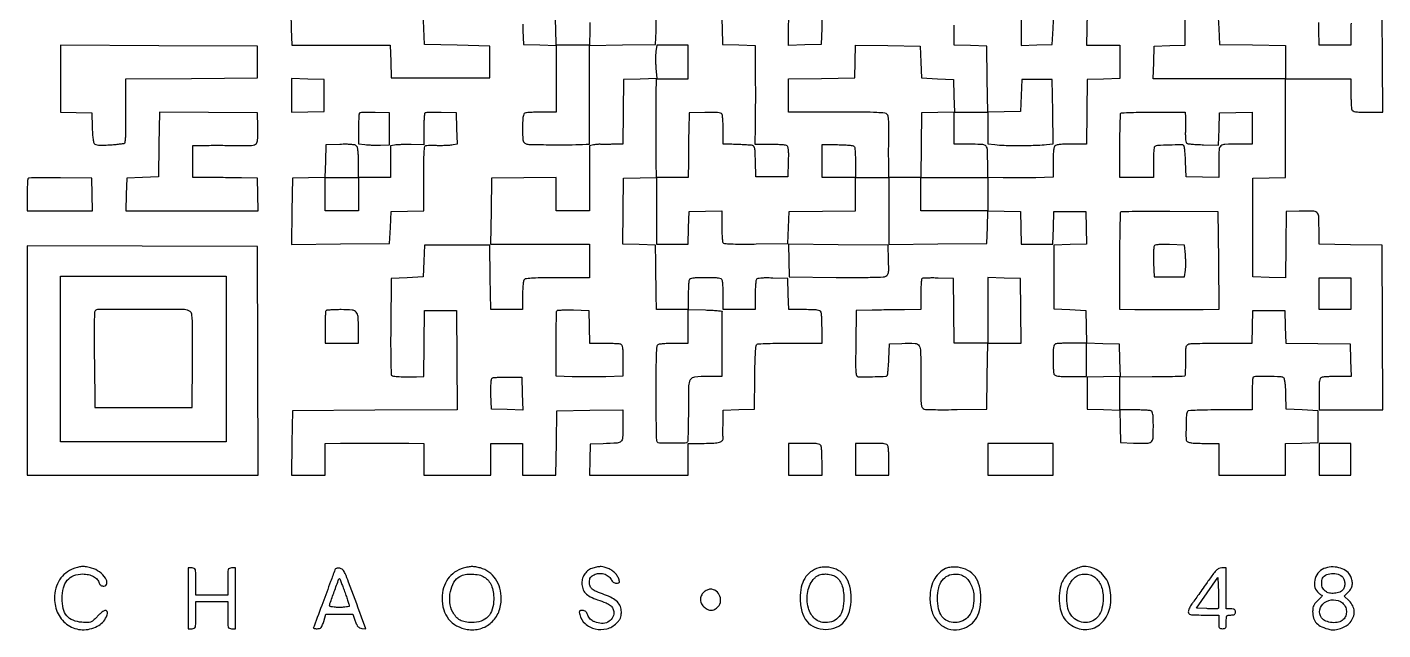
# Model space of a CAD drawing. Extents: x 179 to 1071, y 112 to 1107.
# Drawn here: x 179 to 1071, y 112 to 509 of the extents above; entities that cross this region are included whole.
import ezdxf

# ---------------------------------------------------------------- set-up
doc = ezdxf.new("R2010")
doc.units = 0

msp = doc.modelspace()

# ---------------------------------------------------------------- linework, layer by layer
for points in [[(352.5, 518.5), (352.783832, 507.75), (353.067663, 497), (385.5, 497), (417.932337, 497), (418.216168, 486.25), (418.5, 475.5), (451, 475.5), (483.5, 475.5), (483.5, 486), (483.5, 496.5), (462, 497), (440.5, 497.5), (440, 508), (439.5, 518.5)], [(833, 518.465017), (833, 496.930034), (843.25, 497.215017), (853.5, 497.5), (854, 508), (854.5, 518.5)], [(962.5, 518.5), (963, 508), (963.5, 497.5), (985.25, 497.230498), (1007, 496.960995), (1007, 485.980498), (1007, 475), (963.466168, 475), (919.932337, 475), (920.216168, 485.75), (920.5, 496.5), (930.75, 496.784983), (941, 497.069966), (941, 508.048836), (941, 519.027706)]]:
    msp.add_lwpolyline(points)
for points in [[(635.933016, 518.933016), (636.216508, 508.216508), (636.5, 497.5), (647.25, 497.216168), (658, 496.932337), (658.109067, 475.716168, -0.001063), (658.13604, 466.768453, -0.000935), (658.126879, 457.427562, -0.000939), (658.087032, 448.998672, -0.002828), (658.016543, 443.25), (657.814951, 432), (667.657476, 431.984687, -0.007683), (671.521546, 431.919292, -0.010595), (674.987176, 431.733781, -0.007485), (677.858404, 431.475724, -0.115704), (678.788231, 431.152042, -0.19692), (679.395734, 430.294865, -0.033714), (679.721018, 428.282937, -0.023663), (679.861823, 425.195195, -0.006827), (679.788231, 420.417355), (679.5, 410.5), (669, 410.5), (658.5, 410.5), (658.215017, 420.75, 0.003738), (657.98795, 427.184861, 0.048232), (657.65493, 429.562857, 0.164089), (656.959331, 430.670373, 0.153497), (655.715017, 431.167506, 0.002179), (652.261426, 431.413541, 0.003879), (649.415897, 431.581632, 0.003715), (646.486732, 431.710057, 0.001815), (642.75, 431.832494), (637, 432), (636.984687, 441.25, 0.008159), (636.919317, 444.886885, 0.011123), (636.734034, 448.160822, 0.008145), (636.475757, 450.869394, 0.113997), (636.152902, 451.78684, 0.199716), (635.281101, 452.39767, 0.032047), (633.18343, 452.720814, 0.022682), (629.955578, 452.861053, 0.006397), (624.918214, 452.78684), (614.5, 452.5), (614.322108, 441.5, 0.000681), (614.248714, 436.544418, 0.000421), (614.17529, 430.720312, 0.000422), (614.112467, 424.967405, 0.00076), (614.072108, 420.25), (614, 410), (603.5, 410), (593, 410), (592.933333, 420, -0.000621), (592.907731, 424.720472, -0.000304), (592.88625, 430.734375, -0.000302), (592.871506, 436.984657, -0.000439), (592.866667, 442.5, -0.000439), (592.871506, 448.015343, -0.000302), (592.88625, 454.265625, -0.000304), (592.907731, 460.279528, -0.000621), (592.933333, 465), (593, 475), (603.5, 475), (614, 475), (614, 486), (614, 497), (603.631669, 497), (593.263338, 497), (592.704073, 492.830366, 0.024166), (592.527753, 490.761242, 0.009409), (592.476434, 487.889503, 0.009289), (592.537301, 484.772778, 0.011385), (592.714484, 481.865639), (593.28416, 475.070546), (582.39208, 474.785273), (571.5, 474.5), (571.230112, 453.25), (570.960225, 432), (564.230112, 431.842466, -0.00231), (561.543265, 431.791994, -0.002845), (559.036345, 431.770752, -0.002354), (556.930236, 431.774803, -0.020722), (556, 431.819553, 0.035164), (555.237792, 431.834197, 0.011966), (554.132812, 431.751146, 0.011831), (552.912874, 431.600813, 0.013353), (551.75, 431.397632), (549, 430.841089), (549, 409.420545), (549, 388), (538, 388), (527, 388), (527, 398.998715), (527, 409.997429), (505.75, 409.748715), (484.5, 409.5), (484.230498, 387.75), (483.960995, 366), (516.480498, 366), (549, 366), (549, 355), (549, 344), (528.2, 344, 0.003169), (518.406919, 343.937931, 0.010454), (511.954487, 343.721154, 0.00933), (507.461896, 343.391927, 0.175156), (506.2, 342.8, 0.149044), (505.677271, 341.818776, 0.019949), (505.314516, 339.477016, 0.019071), (505.075482, 336.323492, 0.009379), (505, 332.3), (505, 323), (494.519888, 323), (484.039775, 323), (483.769888, 344.25), (483.5, 365.5), (462, 365.5), (440.5, 365.5), (440, 355), (439.5, 344.5), (429, 344), (418.5, 343.5), (418.235493, 312.064507, 0.002526), (418.194776, 299.952896, 0.004047), (418.295926, 289.615949, 0.000921), (418.474138, 280.580311, 0.193315), (418.812657, 279.787343, 0.172608), (419.995094, 279.225537, 0.011515), (423.795489, 278.92593, 0.013917), (428.807691, 278.786496, 0.006713), (435.230498, 278.872858), (439.960995, 279), (440.230498, 300.75), (440.5, 322.5), (451, 322.5), (461.5, 322.5), (461.763653, 289.758619), (462.027307, 257.017238), (407.763653, 256.758619), (353.5, 256.5), (353.230112, 235.25), (352.960225, 214), (363.980112, 214), (375, 214), (375, 224.5), (375, 235), (385.25, 235.073195, -0.001262), (393.478492, 235.111179, -0.000694), (403.547074, 235.118253, -0.00058), (415.66091, 235.095897, -0.000334), (430.25, 235.042318), (440, 235), (440, 224.5), (440, 214), (462, 214), (484, 214), (484, 224.5), (484, 235), (494.5, 235), (505, 235), (505, 224.5), (505, 214), (515.980112, 214), (526.960225, 214), (527.230112, 235.25), (527.5, 256.5), (549.25, 256.769502), (571, 257.039005), (571, 246.538554, -0.01153), (570.815341, 238.531838, -0.199626), (569.72441, 236.215701, -0.170447), (567.244429, 235.170443, -0.007935), (558, 234.75078), (549.5, 234.5), (549.215017, 224.25), (548.930034, 214), (581.465017, 214), (614, 214), (614, 224.5), (614, 235), (624.377555, 235, 0.012231), (630.934343, 235.160412, 0.058555), (634.618037, 235.777198, 0.141381), (636.432653, 236.924437, 0.229853), (636.916666, 238.64474, -0.042202), (636.859027, 239.26111, -0.001305), (636.843037, 241.808804, -0.002551), (636.847352, 244.813778, -0.001762), (636.881579, 248.215017), (637, 256.930034), (647.25, 257.215017), (657.5, 257.5), (657.770909, 278.453905, -0.003025), (657.960859, 288.461676, -0.01097), (658.259718, 294.820243, -0.009456), (658.64341, 299.178296, -0.228384), (659.270909, 300.188593, -0.131074), (660.269808, 300.503371, -0.002102), (666.234267, 300.744518, -0.005358), (673.208644, 300.922324, -0.003509), (681.25, 300.984687), (702, 301), (702, 310.418213, 0.005951), (701.955695, 314.140776, 0.007831), (701.821697, 317.534475, 0.005915), (701.632106, 320.361889, 0.07203), (701.393011, 321.418213, 0.204941), (700.602756, 322.232062, 0.063222), (698.919218, 322.697172, 0.030449), (695.974376, 322.940347, 0.005378), (690.427994, 323), (680.069966, 323), (679.784983, 333.25), (679.5, 343.5), (669.582645, 343.788231, 0.006827), (664.804805, 343.861823, 0.023663), (661.717063, 343.721018, 0.033714), (659.705135, 343.395734, 0.19692), (658.847958, 342.788231, 0.113964), (658.524772, 341.869999, 0.008157), (658.266219, 339.16123, 0.011132), (658.080746, 335.886984, 0.008167), (658.015313, 332.25), (658, 323), (647.5, 323), (637, 323), (637, 331.918213, 0.006277), (636.955669, 335.449196, 0.008159), (636.821697, 338.68135, 0.006338), (636.631778, 341.373807, 0.070946), (636.393011, 342.418213, 0.204366), (635.605154, 343.231384, 0.063541), (633.93074, 343.696802, 0.030628), (631.003676, 343.940206, 0.005432), (625.5, 344, 0.005432), (619.996324, 343.940206, 0.030628), (617.06926, 343.696802, 0.063541), (615.394846, 343.231384, 0.204366), (614.606989, 342.418213, 0.070946), (614.368222, 341.373807, 0.006338), (614.178303, 338.68135, 0.008159), (614.044331, 335.449196, 0.006277), (614, 331.918213), (614, 323), (603.5, 323), (593, 323), (592.881648, 332.75, -0.000062), (592.826894, 337.307015, -0.000032), (592.75939, 343.014063, -0.000032), (592.690668, 348.886916, -0.000048), (592.631648, 354), (592.5, 365.5), (581.730592, 365.784029), (570.961185, 366.068057), (571.230592, 387.784029), (571.5, 409.5), (582.25, 409.783832), (593, 410.067663), (593, 388.033832), (593, 366), (603.466168, 366), (613.932337, 366), (614.216168, 376.75), (614.5, 387.5), (625.25, 387.783832), (636, 388.067663), (636.015313, 378.283832, 0.007628), (636.07992, 374.443496, 0.010534), (636.26306, 371.000694, 0.007408), (636.517713, 368.147848, 0.115938), (636.837204, 367.22917, 0.230932), (637.904588, 366.572759, 0.012869), (641.908791, 366.285113, 0.012029), (648.071549, 366.150006, 0.002701), (658.571891, 366.22917), (679.5, 366.5), (680, 377), (680.5, 387.5), (702.25, 387.769502), (724, 388.039005), (724, 399.019502), (724, 410), (735, 410), (746, 410), (746, 387.986147), (746, 365.972294), (778.25, 366.236147), (810.5, 366.5), (810.784171, 377.283485), (811.068343, 388.06697), (821.784171, 387.783485), (832.5, 387.5), (832.783832, 376.75), (833.067663, 366), (843.5, 366), (853.932337, 366), (854.216168, 376.75), (854.5, 387.5), (865, 387.5), (875.5, 387.5), (875.783485, 376.784171), (876.06697, 366.068343), (865.283485, 365.784171), (854.5, 365.5), (854.5, 344.5), (854.5, 323.5), (865, 323), (875.5, 322.5), (875.783832, 311.75), (876.067663, 301), (866.615619, 301, 0.00593), (862.880092, 300.955696, 0.007809), (859.475463, 300.821697, 0.005887), (856.638889, 300.632128, 0.0721), (855.581787, 300.393011, 0.191652), (854.783827, 299.656877, 0.070258), (854.312102, 298.167248, 0.03479), (854.063195, 295.605148, 0.006824), (854, 290.974799, 0.006352), (854.044336, 287.484808, 0.008233), (854.178303, 284.287222, 0.006434), (854.368294, 281.623534, 0.070701), (854.606989, 280.581787, 0.205218), (855.398405, 279.76761, 0.063068), (857.086379, 279.30265, 0.030363), (860.039857, 279.059586, 0.005351), (865.606989, 279), (876, 279), (876, 290.033832), (876, 301.067663), (886.75, 300.783832), (897.5, 300.5), (897.783485, 289.784171), (898.06697, 279.068343), (887.283485, 278.784171), (876.5, 278.5), (876.5, 268), (876.5, 257.5), (887.216508, 257.216508), (897.933016, 256.933016), (898.216508, 246.216508), (898.5, 235.5), (907, 235.204946, 0.009652), (915.921142, 235.067594, 0.172963), (918.575505, 236.025831, 0.208519), (919.775922, 238.385105, 0.014882), (920, 245.912063, 0.005765), (919.939362, 251.171455, 0.031694), (919.694582, 253.996718, 0.065386), (919.227398, 255.619099, 0.201), (918.418213, 256.393011, 0.07203), (917.361889, 256.632106, 0.005915), (914.534475, 256.821697, 0.007831), (911.140776, 256.955695, 0.005951), (907.418213, 257), (898, 257), (898, 267.900467), (898, 278.800934), (919.187476, 278.921276, 0.002226), (927.346504, 279.003942, 0.00358), (934.300017, 279.155155, 0.000732), (940.401454, 279.340485, 0.190653), (940.881801, 279.548468, 0.183849), (941.085025, 280.0014, 0.003029), (941.231616, 282.814342, 0.007406), (941.334896, 286.123849, 0.004797), (941.360912, 289.954591, -0.004309), (941.395957, 295.979834, -0.044941), (941.653182, 298.438124, -0.131867), (942.27281, 299.700486, -0.148567), (943.416586, 300.413277, -0.057003), (944.91186, 300.636876, -0.002068), (950.679622, 300.812374, -0.003767), (957.510981, 300.940468, -0.002631), (965.216168, 300.986345), (984.932337, 301), (985.216168, 311.75), (985.5, 322.5), (996, 322.5), (1006.5, 322.5), (1006.783631, 311.76979), (1007.067262, 301.03958), (1028.283631, 300.76979), (1049.5, 300.5), (1049.783832, 289.75), (1050.067663, 279), (1041.115619, 279, 0.006254), (1037.571673, 278.955671, 0.008136), (1034.328588, 278.821697, 0.006308), (1031.627025, 278.631801, 0.071023), (1030.581787, 278.393011, 0.205218), (1029.76761, 277.601595, 0.063068), (1029.30265, 275.913621, 0.030363), (1029.059586, 272.960143, 0.005351), (1029, 267.393011), (1029, 257), (1050.008612, 257), (1071.017225, 257), (1070.758612, 311.25), (1070.5, 365.5), (1049.75, 365.770288), (1029, 366.040577), (1029, 376.501236, 0.013242), (1028.787965, 384.506233, 0.203374), (1027.602098, 386.934829, 0.179468), (1024.963721, 387.928301, 0.009917), (1016, 387.795054), (1007.5, 387.5), (1007.230404, 365.716367), (1006.960808, 343.932734), (996.230404, 344.216367), (985.5, 344.5), (985.5, 377), (985.5, 409.5), (996.25, 409.783832), (1007, 410.067663), (1007, 442.533832), (1007, 475), (1028.5, 475), (1050, 475), (1050, 465.581787, 0.005951), (1050.044305, 461.859224, 0.007831), (1050.178303, 458.465525, 0.005915), (1050.367894, 455.638111, 0.07203), (1050.606989, 454.581787, 0.201272), (1051.382022, 453.772279, 0.065239), (1053.008523, 453.305235, 0.031606), (1055.841873, 453.060568, 0.005737), (1061.120653, 453), (1071.027329, 453), (1070.763664, 485.75), (1070.5, 518.5)], [(549.302819, 511.984411, -0.004692), (549.216168, 507.25), (548.932337, 497), (538, 497), (527.067663, 497), (526.783832, 507.75), (526.5, 518.5)], [(876.5, 518.5), (876.216168, 507.75), (875.932337, 497), (886.966168, 497), (898, 497), (898, 486.033832), (898, 475.067663), (887.25, 474.783832), (876.5, 474.5), (876.230112, 453.25), (875.960225, 432), (866.180112, 432, 0.008721), (861.918248, 431.925659, 0.018496), (858.626174, 431.688651, 0.019373), (856.199565, 431.327864, 0.150894), (855.2, 430.8, 0.150735), (854.672575, 429.80202, 0.019425), (854.311617, 427.382947, 0.018546), (854.074438, 424.103132, 0.008776), (854, 419.862384), (854, 410.124768), (842.75, 409.812384, -0.004056), (837.698016, 409.713112, -0.002552), (831.79375, 409.675138, -0.002561), (825.984411, 409.697181, -0.004692), (821.25, 409.783832), (811, 410.067663), (811, 420.51478, 0.009446), (810.85161, 428.368522, 0.17295), (809.938492, 430.652715, 0.201299), (807.833607, 431.671311, 0.013484), (801, 431.852067, -0.001204), (798.656079, 431.856489, -0.000998), (796.160938, 431.872189, -0.001008), (793.874136, 431.895754, -0.002719), (792.25, 431.924599), (789, 432), (789, 442.5), (789, 453), (800, 453), (811, 453), (811, 442.593838), (811, 432.187676), (815.75, 431.600261, 0.026382), (821.766726, 431.176644, 0.005032), (832.737497, 431.094631, 0.005054), (843.709709, 431.233939, 0.026025), (849.769549, 431.688311), (854.039097, 432.232951), (853.769549, 453.366475), (853.5, 474.5), (843.5, 474.5), (833.5, 474.5), (833, 464), (832.5, 453.5), (821.769596, 453.216367), (811.039192, 452.932734), (810.769596, 474.716367), (810.5, 496.5), (799.75, 496.783832), (789, 497.067663), (789, 506.452044, 0.006169), (788.95418, 510.16549, 0.008052)], [(505.156589, 511.019073, 0.008898), (505.211141, 506.850715), (505.5, 497.5), (516.25, 497.216168), (527, 496.932337), (527, 474.966168), (527, 453), (517.581787, 453, 0.005951), (513.859224, 452.955695, 0.007831), (510.465525, 452.821697, 0.005915), (507.638111, 452.632106, 0.07203), (506.581787, 452.393011, 0.197107), (505.777238, 451.634987, 0.067463), (505.308102, 450.06985, 0.032957), (505.061662, 447.357436, 0.006179), (505, 442.36826, 0.004644), (505.053958, 436.55937, 0.049611), (505.330817, 434.218381, 0.136947), (505.996558, 432.967414, 0.118073), (507.25, 432.156054, 0.081883), (509.766064, 431.708543, 0.001353), (524.041652, 431.567013, 0.003858), (537.647886, 431.573928, 0.012222), (546.75, 431.871365), (549, 432), (549, 464.480498), (549, 496.960995), (570.75, 497.230498), (592.5, 497.5), (592.788833, 506.243181, 0.016437), (592.790065, 514.283794, 0.175522)], [(1050.070144, 511.656693, 0.007338), (1050, 506.877555), (1050, 497), (1039.5, 497), (1029, 497), (1028.927892, 507.25, 0.00076), (1028.887533, 511.967405, 0.000422)]]:
    msp.add_lwpolyline(points, format="xyb")
for points in [[(701.783832, 508.25), (701.5, 497.5), (690.75, 497.216168), (680, 496.932337), (680, 507.299502, -0.006002), (680.048275, 511.320751, -0.009085), (680.195833, 514.817145, -0.004491), (680.399783, 517.754242, -0.178637), (680.666667, 518.333333, -0.178637), (681.245758, 518.600217, -0.004491), (684.182855, 518.804167, -0.009085), (687.679249, 518.951725, -0.006002), (691.700498, 519), (702.067663, 519)], [(201, 475.042277), (201, 453.069966), (211.25, 452.784983), (221.5, 452.5), (221.790118, 443.054124, 0.010537), (221.982701, 439.33807, 0.014199), (222.323088, 435.987669, 0.011218), (222.744058, 433.240965, 0.130282), (223.197084, 432.262528, 0.156228), (224.185641, 431.631511, 0.045078), (225.994841, 431.324531, 0.027739), (228.796498, 431.261433, 0.007302), (233.278873, 431.47473, 0.005351), (236.781245, 431.730351, 0.007631), (239.884175, 432.037988, 0.004584), (242.477203, 432.35921, 0.105679), (243.175944, 432.60874, 0.23162), (243.543342, 433.19214, 0.007686), (243.800713, 435.999393, 0.013192), (243.970166, 439.407936, 0.008634), (243.993868, 443.342414, -0.001386), (243.954354, 448.00631, -0.000779), (243.930883, 453.670901, -0.000777), (243.924981, 459.390741, -0.00127), (243.93983, 464.239377), (244, 474.978755), (287.25, 475.239377), (330.5, 475.5), (330.5, 486), (330.5, 496.5), (265.75, 496.757294), (201, 497.014589)], [(767, 486), (767.5, 475.5), (778, 475), (788.5, 474.5), (788.783485, 463.784171), (789.06697, 453.068343), (778.283485, 452.784171), (767.5, 452.5), (767.230112, 431.25), (766.960225, 410), (788.980112, 410), (811, 410), (811, 399), (811, 388), (789, 388), (767, 388), (767, 399), (767, 410), (756.5, 410), (746, 410), (745.881396, 420.25, -0.002563), (745.851532, 424.883551, -0.001558), (745.861373, 430.361639, -0.001561), (745.905026, 435.794984, -0.002758), (745.979786, 440.278984, 0.008407), (746.003429, 444.678894, 0.019391), (745.837437, 447.981635, 0.022674), (745.514022, 450.374674, 0.128971), (744.975945, 451.528984, 0.198348), (743.406133, 452.359176, 0.012608), (738.105022, 452.728889, 0.00964), (729.356921, 452.948821, 0.001464), (711.877555, 453), (680, 453), (680, 463.980498), (680, 474.960995), (701.75, 475.230498), (723.5, 475.5), (723.784032, 486.269789), (724.068065, 497.039577), (745.284032, 496.769789), (766.5, 496.5)], [(265.769928, 431.763827), (265.5, 410.5), (255, 410), (244.5, 409.5), (244.216168, 398.75), (243.932337, 388), (287.5, 388), (331.067663, 388), (330.783832, 398.75), (330.5, 409.5), (320, 409.703106, 0.001202), (315.202902, 409.784366, 0.000693), (309.426563, 409.860325, 0.000692), (303.626468, 409.920534, 0.001159), (298.75, 409.953106), (288, 410), (288, 420.5), (288, 431), (297.75, 431.136688, -0.003057), (302.242778, 431.172203, -0.001688), (307.733241, 431.163502, -0.001683), (313.299076, 431.117164, -0.002704), (318.044012, 431.036024, 0.005921), (323.505002, 430.977776, 0.026386), (326.704713, 431.150519, 0.046163), (328.708593, 431.554545, 0.147776), (329.83287, 432.298621, 0.125695), (330.384361, 433.462066, 0.026178), (330.702765, 435.717885, 0.021055), (330.8471, 438.8689, 0.008638), (330.788859, 443.149285), (330.5, 452.5), (298.269928, 452.763827), (266.039856, 453.027654)], [(440.699448, 452.366114, 0.176922), (440.419925, 451.764865, 0.005083), (440.205463, 448.90276, 0.009701), (440.050676, 445.482536, 0.006456), (440, 441.558174), (440, 431.44968), (431.75, 431.621973, 0.005832), (428.389829, 431.652944, 0.006302), (425.115625, 431.603657, 0.005974), (422.310285, 431.492495, 0.030021), (420.75, 431.317678), (418, 430.841089), (418, 420.420545), (418, 410), (407.5, 410), (397, 410), (397, 419.877555, 0.007345), (396.929838, 424.653266, 0.024181), (396.685192, 427.794146, 0.035127), (396.271246, 429.875583, 0.154085), (395.600715, 430.916414, 0.132968), (394.513859, 431.412685, 0.020746), (392.150171, 431.703614, 0.018924), (388.957683, 431.84141, 0.009044), (384.850715, 431.788859), (375.5, 431.5), (375.216508, 420.783492), (374.933016, 410.066984), (364.216508, 409.783492), (353.5, 409.5), (353.230459, 387.736121), (352.960918, 365.972242), (385.230459, 366.236121), (417.5, 366.5), (418, 377), (418.5, 387.5), (429.25, 387.783832), (440, 388.067663), (440, 409.533832, -0.002562), (440.054987, 420.266078, -0.011902), (440.265912, 426.458246, -0.011485), (440.59036, 430.463873, -0.357752), (441.25, 431.116269, -0.020539), (442.061721, 431.158253, -0.001676), (444.189062, 431.173682, -0.002249), (446.72785, 431.172163, -0.001729), (449.5, 431.148448, 0.00749), (452.384138, 431.157006, 0.00753), (455.261557, 431.252017, 0.00739), (457.76646, 431.409649, 0.029774), (459.284023, 431.619107), (462.068047, 432.173856), (461.784023, 442.336928), (461.5, 452.5), (451.449448, 452.782781, 0.006672), (447.547259, 452.840477, 0.010046), (444.145783, 452.777033, 0.005301), (441.300668, 452.636532, 0.183378)], [(397.700461, 452.367127, 0.175911), (397.420808, 451.768672, 0.00544), (397.20576, 449.017239, 0.010058), (397.050765, 445.722285, 0.006723), (397, 441.946877), (397, 432.227088), (401.25, 431.661377, 0.016758), (403.301223, 431.458017, 0.007463), (406.014062, 431.321231, 0.007378), (408.891941, 431.261658, 0.009906), (411.5, 431.297834), (417.5, 431.5), (417.5, 442), (417.5, 452.5), (407.950461, 452.783794, 0.007041), (404.240283, 452.841782, 0.010544), (401.000338, 452.778463, 0.005798), (398.297812, 452.637197, 0.182377)], [(941.107595, 449.75, -0.007288), (941.138902, 448.05958, -0.002216), (941.137649, 445.498067, -0.002219), (941.110784, 442.627662, -0.002419), (941.058817, 439.839163, 0.014101), (941.071554, 437.145083, 0.023133), (941.251951, 434.871704, 0.021873), (941.550777, 433.122299, 0.20383), (941.983009, 432.510501, 0.111822), (942.787758, 432.234085, 0.005244), (945.664759, 431.95225, 0.008433), (949.114243, 431.709368, 0.005942), (952.999238, 431.547871), (962.934904, 431.253066), (963.217452, 441.876533), (963.5, 452.5), (974.25, 452.783832), (985, 453.067663), (985, 442.533832), (985, 432), (976.25, 431.986345, 0.009182), (967.042289, 431.802864, 0.172269), (964.39324, 430.746404, 0.201889), (963.21219, 428.312062, 0.013322), (963, 420.349537), (963, 409.932337), (952.25, 410.216168), (941.5, 410.5), (941.211195, 420.464966, 0.009143), (941.028489, 424.328163, 0.013786), (940.715179, 427.683218, 0.008512), (940.334125, 430.432793, 0.219027), (939.928184, 431.044385, 0.143525), (938.25123, 431.505737, 0.003796), (930.462578, 431.317044, 0.004146), (922.730621, 431.006787, 0.12697), (920.901089, 430.43887, 0.229345), (920.541955, 429.874018, 0.007453), (920.264695, 427.125393, 0.012937), (920.065224, 423.791061, 0.00847), (920, 419.940983), (920, 410), (909, 410), (898, 410), (898, 430.833333, -0.002993), (898.048097, 438.867578, -0.004756), (898.195833, 445.742708, -0.001277), (898.396201, 451.712325, -0.189545), (898.666667, 452.333333, -0.189545), (899.287675, 452.603799, -0.001277), (905.257292, 452.804167, -0.004756), (912.132422, 452.951903, -0.002993), (920.166667, 453), (941, 453)], [(723.234687, 430.5, -0.135534), (723.527062, 429.733031, -0.00628), (723.758058, 426.929688, -0.010027), (723.92543, 423.558115, -0.006995), (723.984687, 419.75), (724, 410), (713, 410), (702, 410), (702, 420.860567), (702, 431.721135), (712.25, 431.610567, -0.009031), (716.230952, 431.495692, -0.013463), (719.704877, 431.238729, -0.008437), (722.558531, 430.901491, -0.203403)], [(179.686388, 409.353055, 0.177895), (179.411818, 408.759532, 0.004745), (179.201626, 405.832876, 0.009353), (179.049715, 402.342987, 0.006199), (179, 398.333333), (179, 388), (200.533832, 388), (222.067663, 388), (221.783832, 398.75), (221.5, 409.5), (200.936388, 409.769721, 0.003162), (193.00418, 409.823589, 0.005018), (186.21171, 409.758585, 0.001402), (180.323998, 409.626628, 0.192368)], [(962.763853, 355.25), (963.027706, 323), (952.763853, 322.926805, -0.00126), (944.527276, 322.888824, -0.000694), (934.455126, 322.881746, -0.00058), (922.339842, 322.904102, -0.000334), (907.75, 322.957682), (898, 323), (898, 354.833333, -0.002001), (898.049029, 367.086392, -0.003231), (898.199888, 377.515513, -0.000593), (898.402981, 386.698691, -0.192864), (898.680468, 387.347135, -0.194926), (899.328722, 387.621499, -0.000608), (908.434599, 387.750224, -0.003285), (918.778546, 387.815907, -0.002034), (930.930468, 387.763802), (962.5, 387.5)], [(680.216029, 355.263708), (680.5, 344.5), (711.288634, 344.235492, 0.002316), (724.964404, 344.181357, 0.005963), (734.845518, 344.305858, 0.003886), (742.257763, 344.54533, 0.113313), (744.074192, 345.039706, 0.126026), (745.150405, 346.026593, 0.105457), (745.709138, 347.476589, 0.041924), (745.899017, 350.04259, 0.004877), (745.785558, 355.804214), (745.5, 365.5), (712.716029, 365.763708), (679.932058, 366.027416)], [(920.44275, 364.711405, 0.081149), (920.248444, 363.774362, 0.00524), (920.158923, 360.981301, 0.007536), (920.137209, 357.634347, 0.00554), (920.210159, 353.924983), (920.5, 344.5), (930.5, 344.5), (940.5, 344.5), (941.08534, 348.886315, 0.022863), (941.269448, 350.99849, 0.010307), (941.326793, 353.780045, 0.01018), (941.266834, 356.724741, 0.013684), (941.08534, 359.386315), (940.5, 365.5), (930.732592, 365.786422, 0.006215), (925.820487, 365.869374, 0.027145), (922.9185, 365.724677, 0.046335), (921.158442, 365.373938, 0.232847)], [(767.699448, 343.366114, 0.176241), (767.420111, 342.767337, 0.005323), (767.205463, 339.983588, 0.009942), (767.050687, 336.652202, 0.006636), (767, 332.833333), (767, 323), (756.25, 322.925726, 0.00076), (751.373532, 322.884622, 0.000454), (745.573437, 322.821651, 0.000454), (739.797094, 322.748445, 0.000788), (735, 322.675726), (724.5, 322.5), (724.230498, 300.75, 0.001595), (724.108277, 287.465498, 0.018624), (724.270272, 282.28079, 0.052689), (724.724531, 279.692853, 0.315879), (725.730498, 278.879639, 0.019523), (730.254, 278.748994, 0.006356), (736.936233, 278.90192, 0.001781), (744.024926, 279.179621, 0.186814), (744.900301, 279.562261, 0.169865), (745.154883, 280.08551, 0.003629), (745.470714, 282.970315, 0.007945), (745.764972, 286.387498, 0.005223), (746, 290.328626), (746.5, 300.5), (754.496645, 300.796504, -0.018522), (763.268993, 300.796704, -0.258798), (765.87774, 299.220505, -0.127332), (766.882382, 295.554997, -0.003552), (767, 279, 0.001376), (767.038323, 265.072949, 0.024679), (767.283427, 260.608992, 0.098112), (767.93464, 258.502304, 0.211704), (769.25, 257.485341, 0.054895), (770.840683, 257.275402, 0.002293), (776.567187, 257.178292, 0.003942), (783.365834, 257.14779, 0.002788), (791, 257.216289), (810.5, 257.5), (810.769502, 279.25), (811.039005, 301), (822.03939, 301), (833.039775, 301), (832.769888, 322.25), (832.5, 343.5), (821.75, 343.783832), (811, 344.067663), (811, 322.533832), (811, 301), (800.019888, 301), (789.039775, 301), (788.769888, 322.25), (788.5, 343.5), (778.449448, 343.782781, 0.006672), (774.547259, 343.840477, 0.010046), (771.145783, 343.777033, 0.005301), (768.300668, 343.636532, 0.183378)], [(223.453816, 321.740243, 0.089548), (223.261817, 320.729866, 0.000598), (223.19019, 311.747155, 0.00234), (223.168607, 301.460077, 0.00149), (223.235201, 289.490243), (223.5, 258.5), (255.5, 258.5), (287.5, 258.5), (287.765726, 289.5, 0.001225), (287.879013, 308.006621, 0.012082), (287.71941, 315.793845, 0.024457), (287.315418, 320.099227, 0.201729), (286.324597, 321.75, 0.157681), (282.495237, 323.016106, 0.001671), (254.221233, 323.106234, 0.001077), (225.335041, 323.03952, 0.309316)], [(375.666667, 322.333333, 0.178563), (375.399803, 321.754503, 0.004516), (375.195833, 318.827083, 0.009111), (375.048276, 315.341612, 0.006022), (375, 311.333333), (375, 301), (386, 301), (397, 301), (397, 310.065741, 0.014189), (396.763427, 318.400352, 0.167621), (395.553141, 321.35387, 0.194605), (392.857317, 322.70746, 0.020234), (385.631483, 323, 0.006689), (382.020088, 322.951686, 0.010012), (378.868831, 322.804167, 0.005394), (376.236693, 322.599527, 0.17604)], [(548.783832, 311.75), (549.067663, 301), (558.452044, 301, -0.005972), (562.161644, 300.955693, -0.007852), (565.544413, 300.821697, -0.005942), (568.36267, 300.632085, -0.07196), (569.418213, 300.393011, -0.204737), (570.231822, 299.603606, -0.063335), (570.697041, 297.923307, -0.030513), (570.940297, 294.984775, -0.005397), (571, 289.453552), (571, 279.121081), (559.715364, 278.81054, -0.004298), (554.617592, 278.7141, -0.002623), (548.597952, 278.683558, -0.002629), (542.632384, 278.715951, -0.00466), (537.715364, 278.814338), (527, 279.128677), (527, 300.397672, -0.003076), (527.050467, 308.601225, -0.004881), (527.205463, 315.624362, -0.001344), (527.4158, 321.715813, -0.189261), (527.699448, 322.366114, -0.183378), (528.300668, 322.636532, -0.005301), (531.145783, 322.777033, -0.010046), (534.547259, 322.840477, -0.006672), (538.449448, 322.782781), (548.5, 322.5)], [(636.25, 321.75, 0.077325), (636.148303, 321.148204, 0.000393), (636.073437, 315.051562, 0.00176), (636.018042, 308.103968, 0.001113), (636, 300), (636, 279), (626.934259, 279, 0.021859), (618.200231, 278.617978, 0.243483), (615.347601, 276.809215, 0.127943), (614.22051, 272.791922, 0.004756), (614.069767, 256.944437, -0.002771), (614.026847, 249.200659, -0.004303), (613.895309, 242.521243, -0.001396), (613.71599, 236.754813, -0.13066), (613.475867, 235.960952, -0.254355), (611.954955, 235.092001, -0.00602), (603.48172, 235.016669, -0.00604), (595.011065, 235.145673, -0.252658), (593.485226, 236.023904, -0.133671), (593.228103, 236.892483, -0.000695), (593.042219, 245.891388, -0.003021), (592.906289, 256.170564, -0.001903), (592.865741, 268.177516, -0.00169), (592.92672, 284.193602, -0.008552), (593.143724, 293.125317, -0.007596), (593.473093, 298.93957, -0.237796), (594.189532, 300.138299, -0.113438), (595.12028, 300.46677, -0.008345), (597.832238, 300.729744, -0.011279), (601.111427, 300.918241, -0.008302), (604.75, 300.984687), (614, 301), (614, 312.032751), (614, 323.065502), (625.25, 322.782751, -0.006304), (629.5466, 322.620535, -0.010817), (633.121875, 322.362746, -0.004853), (636.052912, 322.058834, -0.476757)], [(504.78419, 267.714639), (505.068381, 256.929279), (494.78419, 257.214639), (484.5, 257.5), (484.211769, 267.417355, -0.007833), (484.153947, 271.735739, -0.01846), (484.28016, 274.954453, -0.017811), (484.541787, 277.286369, -0.220963), (485.019674, 278.012159, -0.11832), (485.823519, 278.276787, -0.006478), (488.493998, 278.462759, -0.009764), (491.706784, 278.581831, -0.006958), (495.307905, 278.594804), (504.5, 278.5)], [(985.666667, 278.333333, 0.178563), (985.399803, 277.754503, 0.004516), (985.195833, 274.827083, 0.009111), (985.048276, 271.341612, 0.006022), (985, 267.333333), (985, 257), (964.059017, 257, 0.003878), (955.673816, 256.934957, 0.00716), (948.860417, 256.731626, 0.002593), (943.210175, 256.452608, 0.245431), (942.53015, 256.048784, 0.127015), (941.778441, 253.626416, 0.007687), (941.52662, 245.962504, 0.006362), (941.489657, 238.179425, 0.17288), (942.184672, 236.277484, 0.166004), (943.148504, 235.687794, 0.025953), (945.378795, 235.309167, 0.021195), (948.591357, 235.071374, 0.007876), (953.122445, 235), (963, 235), (963, 224.5), (963, 214), (985, 214), (1007, 214), (1007, 224.466168), (1007, 234.932337), (1017.75, 235.216168), (1028.5, 235.5), (1028.5, 246), (1028.5, 256.5), (1018, 257), (1007.5, 257.5), (1007.211195, 267.464966, 0.00836), (1007.012968, 271.800174, 0.019108), (1006.684251, 275.055937, 0.01918), (1006.262532, 277.411, 0.199883), (1005.711195, 278.199653, 0.135593), (1003.646895, 278.830481, 0.005092), (995.479958, 278.968124, 0.003958), (987.154824, 278.95775, 0.196533)], [(680, 224.5), (680, 214), (691, 214), (702, 214), (702, 222.918213, 0.006277), (701.955669, 226.449196, 0.008159), (701.821697, 229.68135, 0.006338), (701.631778, 232.373807, 0.070946), (701.393011, 233.418213, 0.205218), (700.601595, 234.23239, 0.063068), (698.913621, 234.69735, 0.030363), (695.960143, 234.940414, 0.005351), (690.393011, 235), (680, 235)], [(724, 224.5), (724, 214), (735, 214), (746, 214), (746, 222.918213, 0.006277), (745.955669, 226.449196, 0.008159), (745.821697, 229.68135, 0.006338), (745.631778, 232.373807, 0.070946), (745.393011, 233.418213, 0.205218), (744.601595, 234.23239, 0.063068), (742.913621, 234.69735, 0.030363), (739.960143, 234.940414, 0.005351), (734.393011, 235), (724, 235)], [(209.655189, 152.541351, 0.080565), (204.385876, 149.640227, 0.0836), (200.381089, 145.253553, 0.079489), (197.89232, 139.596591, 0.064042), (197.043924, 133, 0.114333), (199.42773, 122.711394, 0.134444), (206.025743, 115.22851, 0.139423), (215.312653, 112.316892, 0.126672), (225.127149, 114.565751, 0.08108), (228.621996, 117.162691, 0.074502), (231.23016, 120.806747, 0.135657), (231.829113, 123.719445, 0.394763), (230.459945, 125, 0.140765), (229.635069, 124.763078, 0.021802), (228.220178, 123.788889, 0.022852), (226.612356, 122.455726, 0.018099), (224.997839, 120.877068, -0.016094), (222.405629, 118.322027, -0.097824), (220.808317, 117.340584, -0.093322), (218.925607, 117.017726, -0.013985), (215.075367, 117.188167, -0.075192), (209.190959, 118.518316, -0.127543), (205.123851, 121.459659, -0.116591), (202.771578, 126.221584, -0.056731), (202, 133, -0.062772), (202.866655, 139.875974, -0.113001), (205.45697, 144.90285, -0.126935), (209.727359, 147.93493, -0.09148), (215.5, 149, -0.051987), (219.398706, 148.593539, -0.073405), (222.669117, 147.383755, -0.08529), (225.08797, 145.463375, -0.105962), (226.508279, 142.973915, 0.084328), (226.936101, 142.14322, 0.08871), (227.60805, 141.517245, 0.082371), (228.499882, 141.131044, 0.061149), (229.567388, 141, 0.379294), (231.48753, 142.701362, 0.181833), (230.645003, 146.158303, 0.083838), (226.570587, 150.393249, 0.091912), (221.453076, 152.891347, 0.022282), (218.037686, 153.677559, 0.052888), (215.440816, 153.875357, 0.054065), (212.894783, 153.52258, 0.024202)], [(285, 133), (285, 113), (287.5, 113, 0.104331), (288.950811, 113.306062, 0.224677), (289.680556, 114.15, 0.064117), (289.955995, 116.064536, 0.003707), (290, 122), (290, 131), (300.5, 131), (311, 131), (311, 122, 0.003707), (311.044005, 116.064536, 0.064117), (311.319444, 114.15, 0.224677), (312.049189, 113.306062, 0.104331), (313.5, 113), (316, 113), (316, 133), (316, 153), (313.5, 153, 0.104331), (312.049189, 152.693938, 0.224677), (311.319444, 151.85, 0.064117), (311.044005, 149.935464, 0.003707), (311, 144), (311, 135), (300.5, 135), (290, 135), (290, 144, 0.003707), (289.955995, 149.935464, 0.064117), (289.680556, 151.85, 0.224677), (288.950811, 152.693938, 0.104331), (287.5, 153), (285, 153)], [(381.521264, 151.816971, -0.003244), (378.682295, 143.978846, -0.000658), (373.538198, 130.11532, -0.000083), (367.76363, 114.62304, -0.047719), (367.339406, 113.75, 0.382639), (367.392309, 113.464498, 0.089449), (367.863352, 113.220313, 0.050296), (368.690971, 113.053129, 0.024709), (369.765415, 113, 0.058657), (371.398034, 113.192189, 0.149598), (372.414718, 113.789729, 0.094941), (373.190297, 115.04587, 0.01568), (374.123985, 117.75), (375.599106, 122.5), (384.415741, 122.5), (393.232376, 122.5), (394.888876, 118, 0.020983), (395.857751, 115.673956, 0.074349), (396.748167, 114.329786, 0.107117), (397.801178, 113.571833, 0.07379), (399.225411, 113.18814), (401.905445, 112.876279), (399.035876, 120.68814, 0.000537), (390.555065, 143.699098, 0.016612), (388.252935, 149.341248, 0.080455), (386.632291, 151.808472, 0.179675), (384.66395, 152.816971, 0.043951), (383.56791, 152.849954, 0.062658), (382.611465, 152.673028, 0.077821), (381.898487, 152.316762, 0.153963)], [(466, 152.825051, 0.08307), (460.277377, 150.112581, 0.085981), (455.82751, 145.711179, 0.08306), (453.008896, 139.929349, 0.071043), (452.021962, 133.217881, 0.07203), (453.107641, 125.494433, 0.098731), (456.342112, 119.285994, 0.101816), (461.620205, 114.923141, 0.080987), (468.637377, 112.549378, 0.109652), (477.103483, 113.005787, 0.115982), (484.387189, 117.015417, 0.112483), (489.275486, 123.970638, 0.098413), (490.978038, 132.710162, 0.066703), (490.009609, 139.734559, 0.081855), (487.231022, 145.736675, 0.087231), (482.848541, 150.247871, 0.088971), (477.218945, 152.955994, 0.02378), (474.178509, 153.646595, 0.046902), (471.712138, 153.849451, 0.045406), (469.199894, 153.591242, 0.020927)], [(551.312913, 152.897522, 0.082514), (548.377085, 151.492769, 0.081056), (546.032501, 149.206974, 0.080353), (544.521194, 146.275271, 0.079068), (544, 143, 0.083437), (544.613468, 139.349368, 0.106122), (546.37843, 136.434333, 0.085517), (549.520708, 134.073735, 0.038124), (554.309297, 132.063462, -0.016008), (559.902635, 130.001023, -0.071235), (562.920006, 128.243186, -0.124124), (564.454366, 126.241814, -0.102125), (565, 123.598284, -0.13998), (563.950257, 119.922138, -0.140487), (561.118706, 117.360758, -0.121972), (557.006588, 116.469446, -0.091879), (552.468353, 117.448776, -0.04063), (550.841524, 118.289515, -0.054404), (549.537426, 119.316147, -0.058086), (548.549575, 120.539875, -0.05698), (547.862107, 121.965715, 0.038452), (547.229652, 123.411784, 0.091355), (546.502151, 124.327483, 0.109013), (545.584349, 124.82895, 0.070841), (544.383123, 125, 0.036791), (543.056003, 124.902215, 0.216005), (542.483142, 124.532947, 0.178685), (542.321598, 123.807523, 0.024216), (542.609762, 122.25, 0.15356), (546.136909, 116.313566, 0.12522), (552.721188, 112.878982, 0.120217), (560.367933, 112.937289, 0.135229), (566.75, 116.555397, 0.027803), (568.40872, 118.406514, 0.065937), (569.363305, 119.986931, 0.06942), (569.845926, 121.710225, 0.033624), (570, 123.99879, 0.093379), (569.316498, 127.626709, 0.100374), (567.365611, 130.653591, 0.079029), (563.960194, 133.191587, 0.037161), (558.908715, 135.37786, -0.014142), (553.519174, 137.421607, -0.074071), (550.80449, 139.043731, -0.132309), (549.468218, 140.910645, -0.089774), (549, 143.497373, -0.037141), (549.137982, 145.352342, -0.099789), (549.586417, 146.590755, -0.099889), (550.479314, 147.557995, -0.037261), (552.061231, 148.531664, -0.101156), (555.144221, 149.403602, -0.087069), (558.500834, 149.067824, -0.091166), (561.411507, 147.642976, -0.127232), (563.227337, 145.400395, 0.058836), (563.853296, 144.368028, 0.076931), (564.656344, 143.612928, 0.080091), (565.622688, 143.156534, 0.070465), (566.727903, 143, 0.033303), (568.003098, 143.085029, 0.198709), (568.567829, 143.412486, 0.204559), (568.726792, 144.036418, 0.035444), (568.449107, 145.25, 0.06074), (567.428849, 147.552356, 0.058003), (565.872108, 149.581814, 0.054954), (563.806715, 151.289187, 0.04518), (561.282119, 152.638016, 0.031774), (558.75769, 153.522106, 0.061907), (556.650852, 153.839838, 0.055652), (554.387265, 153.646592, 0.021323)], [(699.913572, 153.088032, 0.080998), (694.510164, 150.334328, 0.097521), (690.658659, 146.145002, 0.086728), (688.389019, 140.395228, 0.051312), (687.647659, 133.036087, 0.062622), (688.761187, 124.330207, 0.109586), (692.041628, 117.881742, 0.124876), (697.384142, 113.958281, 0.09654), (704.5, 112.571429, 0.099086), (711.501425, 113.972674, 0.123401), (716.804978, 117.92648, 0.108119), (720.076528, 124.379442, 0.06354), (721.176471, 133, 0.05869), (720.226786, 141.062772, 0.097895), (717.389576, 147.254705, 0.111501), (712.727918, 151.375429, 0.094141), (706.453823, 153.413392, 0.024598), (704.750506, 153.545075, 0.019421), (702.901672, 153.52498, 0.019818), (701.183275, 153.371055, 0.045208)], [(784.619302, 153.009332, 0.10102), (779.898193, 150.392314, 0.083503), (776.200441, 145.972346, 0.074343), (773.838864, 140.08762, 0.057494), (773.021962, 133.217881, 0.078361), (774.433049, 124.061493, 0.11139), (778.589744, 116.986202, 0.127946), (784.88595, 113.010243, 0.124179), (792.396867, 112.54663, 0.088325), (798.479987, 114.847717, 0.107934), (802.909017, 118.997564, 0.095013), (805.57242, 125.068379, 0.055278), (806.476822, 133, 0.059257), (805.539736, 141.092446, 0.100241), (802.683539, 147.263584, 0.112896), (797.941926, 151.361184, 0.090534), (791.494902, 153.406823, 0.026454), (789.754534, 153.53546, 0.01966), (787.827297, 153.499933, 0.019991), (786.007082, 153.321487, 0.041799)], [(868.5, 152.119269, 0.072795), (863.845725, 149.097709, 0.087968), (860.598344, 145.033693, 0.07866), (858.710629, 139.725659, 0.046205), (858.087786, 133, 0.046336), (858.721714, 126.17417, 0.081494), (860.648548, 120.859983, 0.090441), (863.998263, 116.808469, 0.069847), (868.862694, 113.758176, 0.165605), (878.834713, 112.834311, 0.166215), (887.2802, 118.191382, 0.135859), (891.790664, 128.682347, 0.102067), (890.939872, 141.277334, 0.083569), (888.603666, 146.270462, 0.077367), (884.709703, 150.377263, 0.078222), (879.795019, 153.071375, 0.088608), (874.5, 153.972461, 0.056612), (873.46727, 153.846578, 0.016295), (871.9125, 153.421327, 0.01617), (870.178154, 152.82357, 0.01656)], [(954.895989, 142.75, -0.000689), (951.969292, 138.592344, -0.00076), (949.124525, 134.57585, -0.000706), (946.684255, 131.151778, -0.003879), (945.350908, 129.316722, 0.027592), (944.451138, 127.946195, 0.026195), (943.690579, 126.461432, 0.02715), (943.159339, 125.078373, 0.07827), (943, 124.066722, 0.175323), (943.41105, 122.930487, 0.169794), (944.459645, 122.301668, 0.047252), (946.784189, 122.046417, 0.003734), (953, 122), (963, 122), (963, 117.5, 0.012699), (963.068074, 114.820113, 0.114574), (963.388889, 113.7, 0.210352), (964.093239, 113.165617, 0.058662), (965.5, 113, 0.058662), (966.906761, 113.165617, 0.210352), (967.611111, 113.7, 0.114574), (967.931926, 114.820113, 0.012699), (968, 117.5, -0.012152), (968.068508, 120.318399, -0.135673), (968.416667, 121.375, -0.212646), (969.198831, 121.869465, -0.036189), (971, 122, 0.030703), (972.500917, 122.092253, 0.116834), (973.375, 122.416667, 0.166173), (973.840542, 123.024683, 0.081208), (974, 124, 0.081208), (973.840542, 124.975317, 0.166173), (973.375, 125.583333, 0.116834), (972.500917, 125.907747, 0.030703), (971, 126), (968, 126), (968, 139.5), (968, 153), (965.045081, 153, 0.115734), (963.149897, 152.555371, 0.082552), (961.376371, 151.274141, 0.036893), (959.099209, 148.607061, 0.005241)], [(1033.312913, 152.941135, 0.126038), (1029.137082, 150.409728, 0.113484), (1026.493226, 146.08849, 0.119547), (1026.078859, 141.231376, 0.15041), (1028.038955, 137.188561, 0.021295), (1028.888984, 136.350701, 0.025756), (1029.75696, 135.64289, 0.025764), (1030.5331, 135.133182, 0.133172), (1031.02427, 135, -0.57543), (1031.151041, 134.78188, -0.039189), (1030.651259, 134.045312, -0.026073), (1029.720503, 132.998211, -0.012507), (1028.425515, 131.75, 0.025249), (1026.581988, 129.880169, 0.068277), (1025.545086, 128.336494, 0.075068), (1025.016414, 126.658917, 0.035458), (1024.824273, 124.391745, 0.075635), (1025.43647, 119.961645, 0.117922), (1027.352123, 116.639522, 0.101121), (1030.81381, 114.212777, 0.045296), (1036.115712, 112.459731, 0.086465), (1039.447718, 112.271949, 0.054786), (1043.248632, 113.144554, 0.054358), (1046.808815, 114.836912, 0.079905), (1049.426999, 117.095612, 0.083494), (1051.523994, 120.650901, 0.103838), (1052.131702, 124.431849, 0.105383), (1051.166652, 128.095516, 0.088271), (1048.75, 131.316805), (1045.5, 134.351017), (1048.25, 137.098586, 0.066927), (1050.001383, 139.391991, 0.091607), (1050.855672, 141.839449, 0.088079), (1050.795506, 144.503741, 0.057373), (1049.845874, 147.438924, 0.122509), (1047.314661, 150.625166, 0.083793), (1043.214882, 152.803882, 0.076964), (1038.27177, 153.640433, 0.077212)], [(387.905427, 137.44773, -0.003299), (389.091098, 134.102149, -0.004772), (390.090969, 131.129293, -0.002537), (390.899033, 128.605205, -0.076337), (391, 127.94773, -0.351457), (390.700628, 127.574437, -0.018532), (389.090625, 127.278396, -0.022503), (386.991939, 127.068279, -0.013697), (384.5, 127, -0.013697), (382.008061, 127.068279, -0.022503), (379.909375, 127.278396, -0.018532), (378.299372, 127.574437, -0.351457), (378, 127.94773, -0.085076), (378.265095, 129.494437, -0.001531), (381.090399, 137.41712, -0.000574), (384.087404, 145.710741, -0.315617), (384.5, 146, -0.305971), (384.667481, 145.886926, -0.001037), (385.628571, 143.487771, -0.00493), (386.69658, 140.726711, -0.00301)], [(479.810176, 146.974365, -0.082328), (482.535626, 144.62325, -0.074186), (484.474105, 141.437372, -0.062658), (485.622212, 137.342579, -0.037231), (485.996262, 132.282119, -0.071984), (485.045921, 125.745107, -0.118279), (482.265215, 120.92825, -0.122692), (477.687631, 118.009523, -0.08104), (471.5, 117, -0.050425), (467.299732, 117.424676, -0.077183), (463.875474, 118.696363, -0.082141), (461.14681, 120.874033, -0.065487), (459.009811, 123.980769, -0.093262), (457.154433, 130.295904, -0.075002), (457.508507, 137.378183, -0.079915), (459.846483, 143.60526, -0.139656), (463.755501, 147.430907, -0.084232), (467.282394, 148.635152, -0.047384), (471.809647, 148.935606, -0.047331), (476.323018, 148.377548, -0.082661)], [(710.783205, 147.439296, -0.080259), (713.233578, 145.057599, -0.067716), (714.982603, 141.887829, -0.057325), (716.024773, 137.881021, -0.034998), (716.366848, 133, -0.053292), (715.617567, 125.990016, -0.109725), (713.321814, 121.004557, -0.132988), (709.48322, 118.04839, -0.098271), (704.200571, 117, -0.087552), (700.493978, 117.654056, -0.090903), (697.289168, 119.53451, -0.084222), (694.779531, 122.570216, -0.06307), (693.099851, 126.578803, -0.054337), (692.187114, 132.154673, -0.062841), (692.573196, 137.520358, -0.067357), (694.221306, 142.303, -0.079927), (697.017351, 146.171197, -0.035588), (698.642858, 147.580427, -0.067087), (700.156162, 148.42518, -0.064058), (701.886274, 148.86182, -0.029827), (704.200571, 149, -0.03132), (706.031181, 148.885218, -0.026896), (707.930416, 148.541543, -0.0278), (709.62381, 148.039196, -0.066861)], [(796.747242, 146.559228, -0.076825), (798.850618, 144.151057, -0.048789), (800.530847, 140.819341, -0.045885), (801.629565, 136.967802, -0.046579), (802, 133, -0.067577), (801.12475, 126.553637, -0.097964), (798.555038, 121.434134, -0.113063), (794.558041, 118.167943, -0.115496), (789.569297, 117, -0.106728), (784.589767, 118.075162, -0.131458), (780.927472, 121.077647, -0.104905), (778.719109, 126.10883, -0.051187), (778, 133.11476, -0.056354), (778.758197, 139.82053, -0.102665), (781.045159, 144.809901, -0.124696), (784.75947, 147.864746, -0.109141), (789.673275, 148.977764, -0.033774), (791.764265, 148.84755, -0.049971), (793.55193, 148.429782, -0.051961), (795.169544, 147.681513, -0.040626)], [(881.486321, 146.8321, -0.070161), (883.868384, 144.346776, -0.061272), (885.601633, 141.186884, -0.055105), (886.650321, 137.386057, -0.039799), (887, 133, -0.059347), (886.215311, 126.41228, -0.097381), (883.875378, 121.327093, -0.118138), (880.17419, 118.144516, -0.119316), (875.446297, 117, -0.10951), (870.331462, 118.133851, -0.1189), (866.350534, 121.307188, -0.102006), (863.845525, 126.391235, -0.06371), (863, 133, -0.039799), (863.349679, 137.386057, -0.055105), (864.398367, 141.186884, -0.061272), (866.131616, 144.346776, -0.070161), (868.513679, 146.8321, -0.088676), (871.50599, 148.426731, -0.078344), (875, 148.977583, -0.078344), (878.49401, 148.426731, -0.088676)], [(962.656847, 126.323514, -0.19042), (962.291506, 126.165132, -0.004133), (960.313715, 126.116738, -0.008864), (957.968211, 126.120327, -0.005795), (955.26439, 126.20376), (948.287928, 126.5), (955.393964, 136.603959), (962.5, 146.707918), (962.786421, 136.723714, -0.004004), (962.866165, 132.866672, -0.006281), (962.866507, 129.55017, -0.002147), (962.81881, 126.703175, -0.193448)], [(1044.25, 147.267101, -0.118222), (1045.434144, 145.543558, -0.07838), (1045.937151, 143.185728, -0.07578), (1045.694439, 140.704978, -0.095936), (1044.714914, 138.624799, -0.146181), (1042.622302, 137.036896, -0.068524), (1039.275278, 136.281484, -0.067772), (1035.794446, 136.456346, -0.130405), (1033.291173, 137.649789, -0.045848), (1031.924477, 139.045379, -0.089785), (1031.175397, 140.402929, -0.072434), (1030.860664, 142.127543, -0.021853), (1030.881517, 144.798274, -0.223626), (1032.369414, 147.577614, -0.11466), (1036.073633, 149.191729, -0.098573), (1040.602503, 149.128804, -0.131517)], [(624.188561, 136.961045, 0.101578), (622.523644, 134.620584, 0.115751), (622.017716, 131.922687, 0.115332), (622.764376, 129.273833, 0.100304), (624.634859, 127.07258, 0.050454), (626.938445, 125.610011, 0.109877), (628.95816, 125.102903, 0.116527), (630.924505, 125.511523, 0.061015), (633.055883, 126.844168, 0.168203), (635.142234, 130.19535, 0.145139), (634.872978, 134.351167, 0.143351), (632.373096, 137.724752, 0.163511), (628.577777, 139, 0.072445), (627.577159, 138.854255, 0.036417), (626.380675, 138.401057, 0.035208), (625.188214, 137.741436, 0.043621)], [(1044.365141, 129.92742, -0.111959), (1046.255787, 127.595582, -0.101628), (1047.041085, 124.592122, -0.101052), (1046.580509, 121.50799, -0.109367), (1044.949492, 118.949492, -0.142643), (1041.932602, 117.293419, -0.076703), (1037.662393, 117.013127, -0.076182), (1033.473506, 118.036577, -0.135663), (1030.692547, 120.201045, -0.211314), (1029.497733, 125.464048, -0.192116), (1032.532181, 130.168444, -0.160617), (1038.509225, 132.016097, -0.163383)]]:
    msp.add_lwpolyline(points, format="xyb", close=True)
for points in [[(353, 464), (353, 452.932337), (363.75, 453.216168), (374.5, 453.5), (374.5, 464), (374.5, 474.5), (363.75, 474.783832), (353, 475.067663)], [(397, 399), (397, 388), (386, 388), (375, 388), (375, 399), (375, 410), (386, 410), (397, 410)], [(179, 289.506286), (179, 214), (255.006326, 214), (331.012652, 214), (330.756326, 289.25), (330.5, 364.5), (254.75, 364.756286), (179, 365.012572)], [(310, 290.5), (310, 236), (255.5, 236), (201, 236), (201, 290.5), (201, 345), (255.5, 345), (310, 345)], [(1050, 333.5), (1050, 323), (1039.5, 323), (1029, 323), (1029, 333.5), (1029, 344), (1039.5, 344), (1050, 344)], [(811, 224.5), (811, 214), (832.5, 214), (854, 214), (854, 224.5), (854, 235), (832.5, 235), (811, 235)], [(1029, 224.5), (1029, 214), (1039.5, 214), (1050, 214), (1050, 224.5), (1050, 235), (1039.5, 235), (1029, 235)]]:
    msp.add_lwpolyline(points, close=True)

doc.saveas('drawing.dxf')
